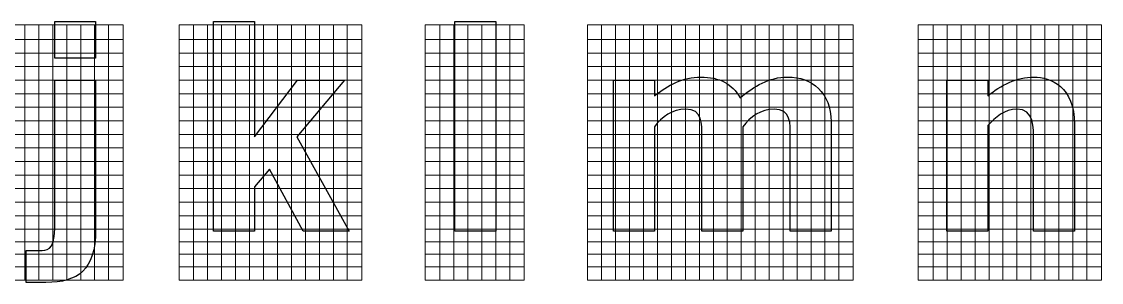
# Model space of a CAD drawing. Header units: millimetres. Extents: x -151 to 61, y -52 to 122.
# Drawn here: x -12.7 to 60, y 28.7 to 46.3 of the extents above; entities that cross this region are included whole.
import ezdxf

# ---------------------------------------------------------------- set-up
doc = ezdxf.new("R2010")
doc.units = ezdxf.units.MM
doc.header["$MEASUREMENT"] = 0
doc.layers.add('ESQUEMA', color=7, linetype='Continuous')

msp = doc.modelspace()

# ---------------------------------------------------------------- linework, layer by layer
at = {"layer": 'ESQUEMA', "color": 154, "lineweight": 20}
for points in [[(-5.8618, 28.824), (-5.8618, 28.824), (-5.8618, 46.0473), (-5.8618, 46.0473), (-5.8618, 46.0473), (-5.8618, 46.0473), (-13.461, 46.0473), (-13.461, 46.0473), (-13.461, 46.0473), (-13.461, 46.0473), (-13.461, 28.8226), (-13.461, 28.8226), (-13.461, 28.8226), (-13.461, 28.8226), (-5.8618, 28.824), (-5.8618, 28.824)], [(10.2192, 28.824), (10.2192, 28.824), (10.2192, 46.0473), (10.2192, 46.0473), (10.2192, 46.0473), (10.2192, 46.0473), (-2.0751, 46.0473), (-2.0751, 46.0473), (-2.0751, 46.0473), (-2.0751, 46.0473), (-2.0758, 28.8226), (-2.0758, 28.8226), (-2.0758, 28.8226), (-2.0758, 28.8226), (10.2192, 28.824), (10.2192, 28.824)], [(21.1563, 28.824), (21.1563, 28.824), (21.1563, 46.0473), (21.1563, 46.0473), (21.1563, 46.0473), (21.1563, 46.0473), (14.48, 46.0473), (14.48, 46.0473), (14.48, 46.0473), (14.48, 46.0473), (14.48, 28.8226), (14.48, 28.8226), (14.48, 28.8226), (14.48, 28.8226), (21.1563, 28.824), (21.1563, 28.824)], [(43.3052, 28.824), (43.3052, 28.824), (43.3052, 46.0473), (43.3052, 46.0473), (43.3052, 46.0473), (43.3052, 46.0473), (25.4038, 46.0473), (25.4038, 46.0473), (25.4038, 46.0473), (25.4038, 46.0473), (25.4038, 28.8226), (25.4038, 28.8226), (25.4038, 28.8226), (25.4038, 28.8226), (43.3052, 28.824), (43.3052, 28.824)], [(60.017, 28.824), (60.017, 28.824), (60.017, 46.0473), (60.017, 46.0473), (60.017, 46.0473), (60.017, 46.0473), (47.6892, 46.0473), (47.6892, 46.0473), (47.6892, 46.0473), (47.6892, 46.0473), (47.6892, 28.8226), (47.6892, 28.8226), (47.6892, 28.8226), (47.6892, 28.8226), (60.017, 28.824), (60.017, 28.824)]]:
    msp.add_open_spline(points, degree=3, knots=[0, 0, 0, 0, 0.2, 0.2, 0.2, 0.2, 0.4, 0.4, 0.4, 0.4, 0.6, 0.6, 0.6, 0.6, 1, 1, 1, 1], dxfattribs=at)
at = {"layer": 'ESQUEMA', "color": 154, "lineweight": 9}
for points in [[(-12.4778, 46.0107), (-12.4778, 46.0107), (-12.4778, 28.8135), (-12.4778, 28.8135)], [(-11.5366, 46.0107), (-11.5366, 46.0107), (-11.5366, 28.8135), (-11.5366, 28.8135)], [(-10.5958, 46.0107), (-10.5958, 46.0107), (-10.5958, 28.8135), (-10.5958, 28.8135)], [(-9.6549, 46.0107), (-9.6549, 46.0107), (-9.6549, 28.8135), (-9.6549, 28.8135)], [(-8.7144, 46.0107), (-8.7144, 46.0107), (-8.7144, 28.8135), (-8.7144, 28.8135)], [(-7.7736, 46.0107), (-7.7736, 46.0107), (-7.7736, 28.8135), (-7.7736, 28.8135)], [(-6.8334, 46.0107), (-6.8334, 46.0107), (-6.8334, 28.8135), (-6.8334, 28.8135)], [(-1.1069, 46.0107), (-1.1069, 46.0107), (-1.1069, 28.8135), (-1.1069, 28.8135)], [(-0.1661, 46.0107), (-0.1661, 46.0107), (-0.1661, 28.8135), (-0.1661, 28.8135)], [(0.7748, 46.0107), (0.7748, 46.0107), (0.7748, 28.8135), (0.7748, 28.8135)], [(1.7153, 46.0107), (1.7153, 46.0107), (1.7153, 28.8135), (1.7153, 28.8135)], [(2.6561, 46.0107), (2.6561, 46.0107), (2.6561, 28.8135), (2.6561, 28.8135)], [(3.597, 46.0107), (3.597, 46.0107), (3.597, 28.8135), (3.597, 28.8135)], [(4.5372, 46.0107), (4.5372, 46.0107), (4.5372, 28.8135), (4.5372, 28.8135)], [(5.4784, 46.0107), (5.4784, 46.0107), (5.4784, 28.8135), (5.4784, 28.8135)], [(6.4192, 46.0107), (6.4192, 46.0107), (6.4192, 28.8135), (6.4192, 28.8135)], [(7.3594, 46.0107), (7.3594, 46.0107), (7.3594, 28.8135), (7.3594, 28.8135)], [(8.3002, 46.0107), (8.3002, 46.0107), (8.3002, 28.8135), (8.3002, 28.8135)], [(9.2407, 46.0107), (9.2407, 46.0107), (9.2407, 28.8135), (9.2407, 28.8135)], [(15.4726, 46.0107), (15.4726, 46.0107), (15.4726, 28.8135), (15.4726, 28.8135)], [(16.4135, 46.0107), (16.4135, 46.0107), (16.4135, 28.8135), (16.4135, 28.8135)], [(17.3543, 46.0107), (17.3543, 46.0107), (17.3543, 28.8135), (17.3543, 28.8135)], [(18.2945, 46.0107), (18.2945, 46.0107), (18.2945, 28.8135), (18.2945, 28.8135)], [(19.2357, 46.0107), (19.2357, 46.0107), (19.2357, 28.8135), (19.2357, 28.8135)], [(20.1758, 46.0107), (20.1758, 46.0107), (20.1758, 28.8135), (20.1758, 28.8135)], [(26.3608, 46.0107), (26.3608, 46.0107), (26.3608, 28.8135), (26.3608, 28.8135)], [(27.3013, 46.0107), (27.3013, 46.0107), (27.3013, 28.8135), (27.3013, 28.8135)], [(28.2422, 46.0107), (28.2422, 46.0107), (28.2422, 28.8135), (28.2422, 28.8135)], [(29.183, 46.0107), (29.183, 46.0107), (29.183, 28.8135), (29.183, 28.8135)], [(30.1232, 46.0107), (30.1232, 46.0107), (30.1232, 28.8135), (30.1232, 28.8135)], [(31.0644, 46.0107), (31.0644, 46.0107), (31.0644, 28.8135), (31.0644, 28.8135)], [(32.0052, 46.0107), (32.0052, 46.0107), (32.0052, 28.8135), (32.0052, 28.8135)], [(32.9454, 46.0107), (32.9454, 46.0107), (32.9454, 28.8135), (32.9454, 28.8135)], [(33.8866, 46.0107), (33.8866, 46.0107), (33.8866, 28.8135), (33.8866, 28.8135)], [(34.8268, 46.0107), (34.8268, 46.0107), (34.8268, 28.8135), (34.8268, 28.8135)], [(35.7677, 46.0107), (35.7677, 46.0107), (35.7677, 28.8135), (35.7677, 28.8135)], [(36.7085, 46.0107), (36.7085, 46.0107), (36.7085, 28.8135), (36.7085, 28.8135)], [(37.6497, 46.0107), (37.6497, 46.0107), (37.6497, 28.8135), (37.6497, 28.8135)], [(38.5806, 46.0107), (38.5806, 46.0107), (38.5806, 28.8135), (38.5806, 28.8135)], [(39.5218, 46.0107), (39.5218, 46.0107), (39.5218, 28.8135), (39.5218, 28.8135)], [(40.4626, 46.0107), (40.4626, 46.0107), (40.4626, 28.8135), (40.4626, 28.8135)], [(41.4028, 46.0107), (41.4028, 46.0107), (41.4028, 28.8135), (41.4028, 28.8135)], [(42.3436, 46.0107), (42.3436, 46.0107), (42.3436, 28.8135), (42.3436, 28.8135)], [(48.6864, 46.0107), (48.6864, 46.0107), (48.6864, 28.8135), (48.6864, 28.8135)], [(49.6276, 46.0107), (49.6276, 46.0107), (49.6276, 28.8135), (49.6276, 28.8135)], [(50.5685, 46.0107), (50.5685, 46.0107), (50.5685, 28.8135), (50.5685, 28.8135)], [(51.5086, 46.0107), (51.5086, 46.0107), (51.5086, 28.8135), (51.5086, 28.8135)], [(52.4495, 46.0107), (52.4495, 46.0107), (52.4495, 28.8135), (52.4495, 28.8135)], [(53.39, 46.0107), (53.39, 46.0107), (53.39, 28.8135), (53.39, 28.8135)], [(54.3309, 46.0107), (54.3309, 46.0107), (54.3309, 28.8135), (54.3309, 28.8135)], [(55.2717, 46.0107), (55.2717, 46.0107), (55.2717, 28.8135), (55.2717, 28.8135)], [(56.2119, 46.0107), (56.2119, 46.0107), (56.2119, 28.8135), (56.2119, 28.8135)], [(57.1531, 46.0107), (57.1531, 46.0107), (57.1531, 28.8135), (57.1531, 28.8135)], [(58.0939, 46.0107), (58.0939, 46.0107), (58.0939, 28.8135), (58.0939, 28.8135)], [(59.0341, 46.0107), (59.0341, 46.0107), (59.0341, 28.8135), (59.0341, 28.8135)], [(-13.4583, 45.0459), (-13.4583, 45.0459), (-5.876, 45.0459), (-5.876, 45.0459)], [(-2.0839, 45.0459), (-2.0839, 45.0459), (10.2051, 45.0459), (10.2051, 45.0459)], [(14.4911, 45.0459), (14.4911, 45.0459), (21.1424, 45.0459), (21.1424, 45.0459)], [(25.3845, 45.0459), (25.3845, 45.0459), (43.2911, 45.0459), (43.2911, 45.0459)], [(47.6581, 45.0459), (47.6581, 45.0459), (59.9972, 45.0459), (59.9972, 45.0459)], [(-13.4583, 44.1326), (-13.4583, 44.1326), (-5.876, 44.1326), (-5.876, 44.1326)], [(-2.0839, 44.1326), (-2.0839, 44.1326), (10.2051, 44.1326), (10.2051, 44.1326)], [(14.4911, 44.1326), (14.4911, 44.1326), (21.1424, 44.1326), (21.1424, 44.1326)], [(25.3845, 44.1326), (25.3845, 44.1326), (43.2911, 44.1326), (43.2911, 44.1326)], [(47.6581, 44.1326), (47.6581, 44.1326), (59.9972, 44.1326), (59.9972, 44.1326)], [(-13.4583, 43.219), (-13.4583, 43.219), (-5.876, 43.219), (-5.876, 43.219)], [(-2.0839, 43.219), (-2.0839, 43.219), (10.2051, 43.219), (10.2051, 43.219)], [(14.4911, 43.219), (14.4911, 43.219), (21.1424, 43.219), (21.1424, 43.219)], [(25.3845, 43.219), (25.3845, 43.219), (43.2911, 43.219), (43.2911, 43.219)], [(47.6581, 43.219), (47.6581, 43.219), (59.9972, 43.219), (59.9972, 43.219)], [(-13.4583, 42.3051), (-13.4583, 42.3051), (-5.876, 42.3051), (-5.876, 42.3051)], [(-2.0839, 42.3051), (-2.0839, 42.3051), (10.2051, 42.3051), (10.2051, 42.3051)], [(14.4911, 42.3051), (14.4911, 42.3051), (21.1424, 42.3051), (21.1424, 42.3051)], [(25.3845, 42.3051), (25.3845, 42.3051), (43.2911, 42.3051), (43.2911, 42.3051)], [(47.6581, 42.3051), (47.6581, 42.3051), (59.9972, 42.3051), (59.9972, 42.3051)], [(-13.4583, 41.3922), (-13.4583, 41.3922), (-5.876, 41.3922), (-5.876, 41.3922)], [(-2.0839, 41.3922), (-2.0839, 41.3922), (10.2051, 41.3922), (10.2051, 41.3922)], [(14.4911, 41.3922), (14.4911, 41.3922), (21.1424, 41.3922), (21.1424, 41.3922)], [(25.3845, 41.3922), (25.3845, 41.3922), (43.2911, 41.3922), (43.2911, 41.3922)], [(47.6581, 41.3922), (47.6581, 41.3922), (59.9972, 41.3922), (59.9972, 41.3922)], [(-13.4583, 40.4787), (-13.4583, 40.4787), (-5.876, 40.4787), (-5.876, 40.4787)], [(-2.0839, 40.4787), (-2.0839, 40.4787), (10.2051, 40.4787), (10.2051, 40.4787)], [(14.4911, 40.4787), (14.4911, 40.4787), (21.1424, 40.4787), (21.1424, 40.4787)], [(25.3845, 40.4787), (25.3845, 40.4787), (43.2911, 40.4787), (43.2911, 40.4787)], [(47.6581, 40.4787), (47.6581, 40.4787), (59.9972, 40.4787), (59.9972, 40.4787)], [(-13.4583, 39.5654), (-13.4583, 39.5654), (-5.876, 39.5654), (-5.876, 39.5654)], [(-2.0839, 39.5654), (-2.0839, 39.5654), (10.2051, 39.5654), (10.2051, 39.5654)], [(14.4911, 39.5654), (14.4911, 39.5654), (21.1424, 39.5654), (21.1424, 39.5654)], [(25.3845, 39.5654), (25.3845, 39.5654), (43.2911, 39.5654), (43.2911, 39.5654)], [(47.6581, 39.5654), (47.6581, 39.5654), (59.9972, 39.5654), (59.9972, 39.5654)], [(-13.4583, 38.6516), (-13.4583, 38.6516), (-5.876, 38.6516), (-5.876, 38.6516)], [(-2.0839, 38.6516), (-2.0839, 38.6516), (10.2051, 38.6516), (10.2051, 38.6516)], [(14.4911, 38.6516), (14.4911, 38.6516), (21.1424, 38.6516), (21.1424, 38.6516)], [(25.3845, 38.6516), (25.3845, 38.6516), (43.2911, 38.6516), (43.2911, 38.6516)], [(47.6581, 38.6516), (47.6581, 38.6516), (59.9972, 38.6516), (59.9972, 38.6516)], [(-13.4583, 37.7383), (-13.4583, 37.7383), (-5.876, 37.7383), (-5.876, 37.7383)], [(-2.0839, 37.7383), (-2.0839, 37.7383), (10.2051, 37.7383), (10.2051, 37.7383)], [(14.4911, 37.7383), (14.4911, 37.7383), (21.1424, 37.7383), (21.1424, 37.7383)], [(25.3845, 37.7383), (25.3845, 37.7383), (43.2911, 37.7383), (43.2911, 37.7383)], [(47.6581, 37.7383), (47.6581, 37.7383), (59.9972, 37.7383), (59.9972, 37.7383)], [(-13.4583, 36.8249), (-13.4583, 36.8249), (-5.876, 36.8249), (-5.876, 36.8249)], [(-2.0839, 36.8249), (-2.0839, 36.8249), (10.2051, 36.8249), (10.2051, 36.8249)], [(14.4911, 36.8249), (14.4911, 36.8249), (21.1424, 36.8249), (21.1424, 36.8249)], [(25.3845, 36.8249), (25.3845, 36.8249), (43.2911, 36.8249), (43.2911, 36.8249)], [(47.6581, 36.8249), (47.6581, 36.8249), (59.9972, 36.8249), (59.9972, 36.8249)], [(-13.4583, 35.9116), (-13.4583, 35.9116), (-5.876, 35.9116), (-5.876, 35.9116)], [(-2.0839, 35.9116), (-2.0839, 35.9116), (10.2051, 35.9116), (10.2051, 35.9116)], [(14.4911, 35.9116), (14.4911, 35.9116), (21.1424, 35.9116), (21.1424, 35.9116)], [(25.3845, 35.9116), (25.3845, 35.9116), (43.2911, 35.9116), (43.2911, 35.9116)], [(47.6581, 35.9116), (47.6581, 35.9116), (59.9972, 35.9116), (59.9972, 35.9116)], [(-13.4583, 34.9981), (-13.4583, 34.9981), (-5.876, 34.9981), (-5.876, 34.9981)], [(-2.0839, 34.9981), (-2.0839, 34.9981), (10.2051, 34.9981), (10.2051, 34.9981)], [(14.4911, 34.9981), (14.4911, 34.9981), (21.1424, 34.9981), (21.1424, 34.9981)], [(25.3845, 34.9981), (25.3845, 34.9981), (43.2911, 34.9981), (43.2911, 34.9981)], [(47.6581, 34.9981), (47.6581, 34.9981), (59.9972, 34.9981), (59.9972, 34.9981)], [(-13.4583, 34.0843), (-13.4583, 34.0843), (-5.876, 34.0843), (-5.876, 34.0843)], [(-2.0839, 34.0843), (-2.0839, 34.0843), (10.2051, 34.0843), (10.2051, 34.0843)], [(14.4911, 34.0843), (14.4911, 34.0843), (21.1424, 34.0843), (21.1424, 34.0843)], [(25.3845, 34.0843), (25.3845, 34.0843), (43.2911, 34.0843), (43.2911, 34.0843)], [(47.6581, 34.0843), (47.6581, 34.0843), (59.9972, 34.0843), (59.9972, 34.0843)], [(-13.4583, 33.171), (-13.4583, 33.171), (-5.876, 33.171), (-5.876, 33.171)], [(-2.0839, 33.171), (-2.0839, 33.171), (10.2051, 33.171), (10.2051, 33.171)], [(14.4911, 33.171), (14.4911, 33.171), (21.1424, 33.171), (21.1424, 33.171)], [(25.3845, 33.171), (25.3845, 33.171), (43.2911, 33.171), (43.2911, 33.171)], [(47.6581, 33.171), (47.6581, 33.171), (59.9972, 33.171), (59.9972, 33.171)], [(-13.4583, 32.2577), (-13.4583, 32.2577), (-5.876, 32.2577), (-5.876, 32.2577)], [(-2.0839, 32.2577), (-2.0839, 32.2577), (10.2051, 32.2577), (10.2051, 32.2577)], [(14.4911, 32.2577), (14.4911, 32.2577), (21.1424, 32.2577), (21.1424, 32.2577)], [(25.3845, 32.2577), (25.3845, 32.2577), (43.2911, 32.2577), (43.2911, 32.2577)], [(47.6581, 32.2577), (47.6581, 32.2577), (59.9972, 32.2577), (59.9972, 32.2577)], [(-13.4497, 31.4137), (-13.4497, 31.4137), (-5.8678, 31.4137), (-5.8678, 31.4137)], [(-2.0757, 31.4137), (-2.0757, 31.4137), (10.2133, 31.4137), (10.2133, 31.4137)], [(14.4997, 31.4137), (14.4997, 31.4137), (21.1503, 31.4137), (21.1503, 31.4137)], [(25.3924, 31.4137), (25.3924, 31.4137), (43.2997, 31.4137), (43.2997, 31.4137)], [(47.6663, 31.4137), (47.6663, 31.4137), (60.0058, 31.4137), (60.0058, 31.4137)], [(-13.4497, 30.5696), (-13.4497, 30.5696), (-5.8678, 30.5696), (-5.8678, 30.5696)], [(-2.0757, 30.5696), (-2.0757, 30.5696), (10.2133, 30.5696), (10.2133, 30.5696)], [(14.4997, 30.5696), (14.4997, 30.5696), (21.1503, 30.5696), (21.1503, 30.5696)], [(25.3924, 30.5696), (25.3924, 30.5696), (43.2997, 30.5696), (43.2997, 30.5696)], [(47.6663, 30.5696), (47.6663, 30.5696), (60.0058, 30.5696), (60.0058, 30.5696)], [(-13.4497, 29.7262), (-13.4497, 29.7262), (-5.8678, 29.7262), (-5.8678, 29.7262)], [(-2.0757, 29.7262), (-2.0757, 29.7262), (10.2133, 29.7262), (10.2133, 29.7262)], [(14.4997, 29.7262), (14.4997, 29.7262), (21.1503, 29.7262), (21.1503, 29.7262)], [(25.3924, 29.7262), (25.3924, 29.7262), (43.2997, 29.7262), (43.2997, 29.7262)], [(47.6663, 29.7262), (47.6663, 29.7262), (60.0058, 29.7262), (60.0058, 29.7262)]]:
    msp.add_open_spline(points, degree=3, dxfattribs=at)
at = {"layer": 'ESQUEMA', "color": 250}
for points, knots in [([(-7.7105, 46.2582), (-7.7105, 46.2582), (-10.4636, 46.2582), (-10.4636, 46.2582), (-10.4636, 46.2582), (-10.4636, 46.2582), (-10.4636, 43.7905), (-10.4636, 43.7905), (-10.4636, 43.7905), (-10.4636, 43.7905), (-7.7105, 43.7905), (-7.7105, 43.7905), (-7.7105, 43.7905), (-7.7105, 43.7905), (-7.7105, 46.2582), (-7.7105, 46.2582)], [0, 0, 0, 0, 0.2, 0.2, 0.2, 0.2, 0.4, 0.4, 0.4, 0.4, 0.6, 0.6, 0.6, 0.6, 1, 1, 1, 1]), ([(2.9855, 46.258), (2.9855, 46.258), (0.2324, 46.258), (0.2324, 46.258), (0.2324, 46.258), (0.2324, 46.258), (0.2324, 32.1406), (0.2324, 32.1406), (0.2324, 32.1406), (0.2324, 32.1406), (2.9855, 32.1406), (2.9855, 32.1406), (2.9855, 32.1406), (2.9855, 32.1406), (2.9855, 35.1163), (2.9855, 35.1163), (2.9855, 35.1163), (2.9855, 35.1163), (3.9895, 36.3143), (3.9895, 36.3143), (3.9895, 36.3143), (3.9895, 36.3143), (6.2773, 32.1406), (6.2773, 32.1406), (6.2773, 32.1406), (6.2773, 32.1406), (9.3651, 32.1406), (9.3651, 32.1406), (9.3651, 32.1406), (9.3651, 32.1406), (5.831, 38.4916), (5.831, 38.4916), (5.831, 38.4916), (5.831, 38.4916), (9.049, 42.3024), (9.049, 42.3024), (9.049, 42.3024), (9.049, 42.3024), (5.8871, 42.3024), (5.8871, 42.3024), (5.8871, 42.3024), (5.8871, 42.3024), (2.9855, 38.4916), (2.9855, 38.4916), (2.9855, 38.4916), (2.9855, 38.4916), (2.9855, 46.258), (2.9855, 46.258)], [0, 0, 0, 0, 0.0769231, 0.0769231, 0.0769231, 0.0769231, 0.1538462, 0.1538462, 0.1538462, 0.1538462, 0.2307692, 0.2307692, 0.2307692, 0.2307692, 0.3076923, 0.3076923, 0.3076923, 0.3076923, 0.3846154, 0.3846154, 0.3846154, 0.3846154, 0.4615385, 0.4615385, 0.4615385, 0.4615385, 0.5384615, 0.5384615, 0.5384615, 0.5384615, 0.6153846, 0.6153846, 0.6153846, 0.6153846, 0.6923077, 0.6923077, 0.6923077, 0.6923077, 0.7692308, 0.7692308, 0.7692308, 0.7692308, 0.8461538, 0.8461538, 0.8461538, 0.8461539, 1, 1, 1, 1]), ([(19.2427, 46.2582), (19.2427, 46.2582), (16.49, 46.2582), (16.49, 46.2582), (16.49, 46.2582), (16.49, 46.2582), (16.49, 32.1407), (16.49, 32.1407), (16.49, 32.1407), (16.49, 32.1407), (19.2427, 32.1407), (19.2427, 32.1407), (19.2427, 32.1407), (19.2427, 32.1407), (19.2427, 46.2582), (19.2427, 46.2582)], [0, 0, 0, 0, 0.2, 0.2, 0.2, 0.2, 0.4, 0.4, 0.4, 0.4, 0.6, 0.6, 0.6, 0.6, 1, 1, 1, 1]), ([(-7.7105, 42.3024), (-7.7105, 42.3024), (-10.4636, 42.3024), (-10.4636, 42.3024), (-10.4636, 42.3024), (-10.4636, 42.3024), (-10.4636, 32.2856), (-10.4636, 32.2856), (-10.4636, 32.2856), (-10.4819, 30.7429), (-11.04, 30.8339), (-11.4672, 30.8339), (-11.4672, 30.8339), (-11.4672, 30.8339), (-12.3784, 30.8339), (-12.3784, 30.8339), (-12.3784, 30.8339), (-12.3784, 30.8339), (-12.3784, 28.6749), (-12.3784, 28.6749), (-12.3784, 28.6749), (-12.3784, 28.6749), (-11.0587, 28.6749), (-11.0587, 28.6749), (-11.0587, 28.6749), (-8.9004, 28.6749), (-7.7105, 29.5093), (-7.7105, 32.2129), (-7.7105, 32.2129), (-7.7105, 32.2129), (-7.7105, 42.3024), (-7.7105, 42.3024)], [0, 0, 0, 0, 0.1111111, 0.1111111, 0.1111111, 0.1111111, 0.2222222, 0.2222222, 0.2222222, 0.2222222, 0.3333333, 0.3333333, 0.3333333, 0.3333333, 0.4444444, 0.4444444, 0.4444444, 0.4444445, 0.5555556, 0.5555556, 0.5555556, 0.5555556, 0.6666667, 0.6666667, 0.6666667, 0.6666667, 0.7777778, 0.7777778, 0.7777778, 0.7777778, 1, 1, 1, 1]), ([(29.9196, 42.3024), (29.9196, 42.3024), (27.1669, 42.3024), (27.1669, 42.3024), (27.1669, 42.3024), (27.1669, 42.3024), (27.1669, 32.1406), (27.1669, 32.1406), (27.1669, 32.1406), (27.1669, 32.1406), (29.9196, 32.1406), (29.9196, 32.1406), (29.9196, 32.1406), (29.9196, 32.1406), (29.9196, 39.163), (29.9196, 39.163), (29.9196, 39.163), (30.4032, 39.8344), (31.1469, 40.3611), (32.0214, 40.3611), (32.0214, 40.3611), (33.1747, 40.3611), (33.1186, 39.3447), (33.1186, 38.5464), (33.1186, 38.5464), (33.1186, 38.5464), (33.1186, 32.1406), (33.1186, 32.1406), (33.1186, 32.1406), (33.1186, 32.1406), (35.8717, 32.1406), (35.8717, 32.1406), (35.8717, 32.1406), (35.8717, 32.1406), (35.8717, 39.163), (35.8717, 39.163), (35.8717, 39.163), (36.355, 39.8344), (37.099, 40.3611), (37.9724, 40.3611), (37.9724, 40.3611), (39.1264, 40.3611), (39.0703, 39.3447), (39.0703, 38.5464), (39.0703, 38.5464), (39.0703, 38.5464), (39.0703, 32.1406), (39.0703, 32.1406), (39.0703, 32.1406), (39.0703, 32.1406), (41.8234, 32.1406), (41.8234, 32.1406), (41.8234, 32.1406), (41.8234, 32.1406), (41.8234, 39.4893), (41.8234, 39.4893), (41.8234, 39.4893), (41.8234, 41.4857), (40.5213, 42.5201), (38.9031, 42.5201), (38.9031, 42.5201), (37.6197, 42.5201), (36.6337, 41.8847), (35.685, 41.1227), (35.685, 41.1227), (35.1647, 42.0664), (34.3092, 42.5201), (33.0262, 42.5201), (33.0262, 42.5201), (31.8722, 42.5201), (30.7938, 41.9574), (29.9196, 41.2497), (29.9196, 41.2497), (29.9196, 41.2497), (29.9196, 42.3024), (29.9196, 42.3024)], [0, 0, 0, 0, 0.05, 0.05, 0.05, 0.05, 0.1, 0.1, 0.1, 0.1, 0.15, 0.15, 0.15, 0.15, 0.2, 0.2, 0.2, 0.2, 0.25, 0.25, 0.25, 0.25, 0.3, 0.3, 0.3, 0.3, 0.35, 0.35, 0.35, 0.35, 0.4, 0.4, 0.4, 0.4, 0.45, 0.45, 0.45, 0.45, 0.5, 0.5, 0.5, 0.5, 0.55, 0.55, 0.55, 0.55, 0.6, 0.6, 0.6, 0.6, 0.65, 0.65, 0.65, 0.65, 0.7, 0.7, 0.7, 0.7, 0.75, 0.75, 0.75, 0.75, 0.8, 0.8, 0.8, 0.8, 0.85, 0.85, 0.85, 0.85, 0.9, 0.9, 0.9, 0.9, 1, 1, 1, 1]), ([(52.3613, 42.3024), (52.3613, 42.3024), (49.6089, 42.3024), (49.6089, 42.3024), (49.6089, 42.3024), (49.6089, 42.3024), (49.6089, 32.1406), (49.6089, 32.1406), (49.6089, 32.1406), (49.6089, 32.1406), (52.3613, 32.1406), (52.3613, 32.1406), (52.3613, 32.1406), (52.3613, 32.1406), (52.3613, 39.254), (52.3613, 39.254), (52.3613, 39.254), (52.8824, 39.7984), (53.5152, 40.3611), (54.3146, 40.3611), (54.3146, 40.3611), (55.5042, 40.3611), (55.4492, 39.0727), (55.4492, 38.2557), (55.4492, 38.2557), (55.4492, 38.2557), (55.4492, 32.1406), (55.4492, 32.1406), (55.4492, 32.1406), (55.4492, 32.1406), (58.2015, 32.1406), (58.2015, 32.1406), (58.2015, 32.1406), (58.2015, 32.1406), (58.2015, 39.3447), (58.2015, 39.3447), (58.2015, 39.3447), (58.2015, 41.8484), (56.602, 42.5201), (55.4672, 42.5201), (55.4672, 42.5201), (54.3146, 42.5201), (53.2358, 41.9574), (52.3613, 41.2497), (52.3613, 41.2497), (52.3613, 41.2497), (52.3613, 42.3024), (52.3613, 42.3024)], [0, 0, 0, 0, 0.0769231, 0.0769231, 0.0769231, 0.0769231, 0.1538462, 0.1538462, 0.1538462, 0.1538462, 0.2307692, 0.2307692, 0.2307692, 0.2307692, 0.3076923, 0.3076923, 0.3076923, 0.3076923, 0.3846154, 0.3846154, 0.3846154, 0.3846154, 0.4615385, 0.4615385, 0.4615385, 0.4615385, 0.5384615, 0.5384615, 0.5384615, 0.5384615, 0.6153846, 0.6153846, 0.6153846, 0.6153846, 0.6923077, 0.6923077, 0.6923077, 0.6923077, 0.7692308, 0.7692308, 0.7692308, 0.7692308, 0.8461538, 0.8461538, 0.8461538, 0.8461539, 1, 1, 1, 1])]:
    msp.add_open_spline(points, degree=3, knots=knots, dxfattribs=at)

doc.saveas('drawing.dxf')
